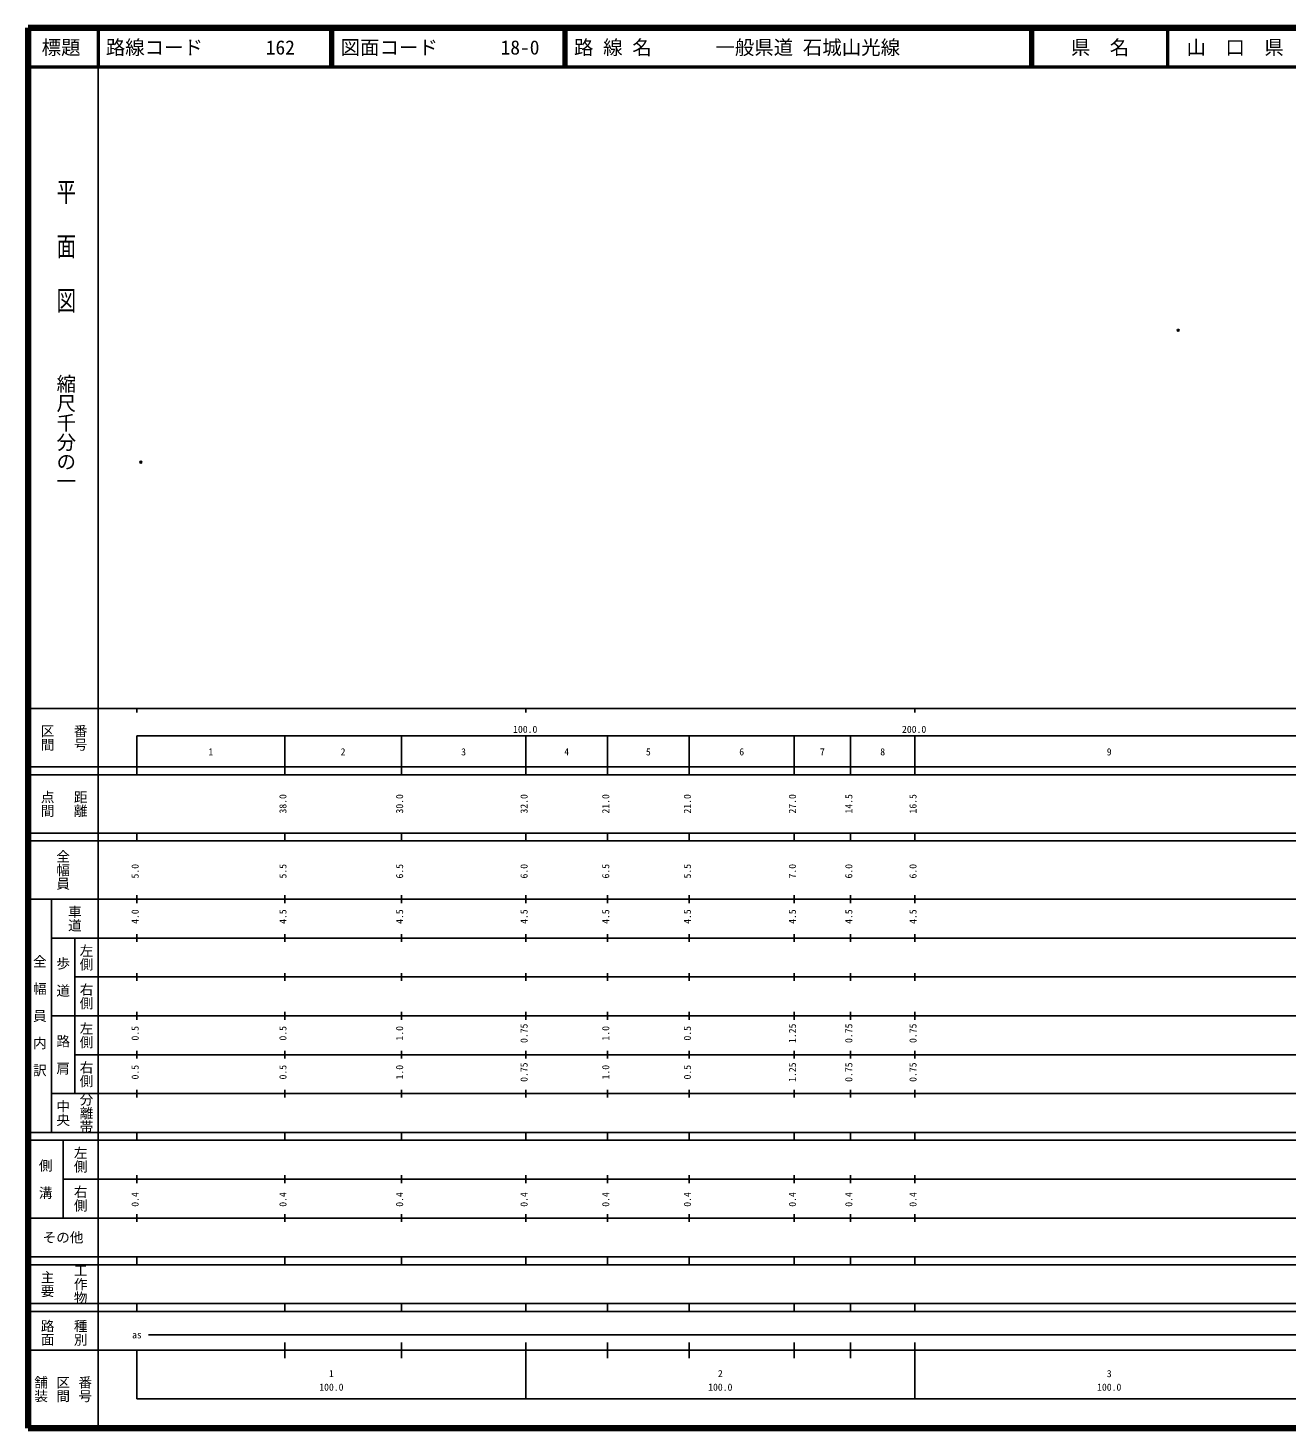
# Model space of a CAD drawing. Units: millimetres on the paper. Extents: x 40 to 680, y 20 to 380.
# Drawn here: x 40 to 363.7, y 20 to 380 of the extents above; entities that cross this region are included whole.
import ezdxf
from ezdxf.enums import TextEntityAlignment as Align

# ---------------------------------------------------------------- set-up
doc = ezdxf.new("R2010")
doc.units = ezdxf.units.MM
doc.header["$PDMODE"] = 32
doc.header["$PDSIZE"] = 0.5
doc.layers.add('M-OTRS', color=6, linetype='Continuous')
doc.layers.add('M-TTL-TXT', color=7, linetype='Continuous')
for name, color, linetype, lineweight in [('M-TTL', 2, 'Continuous', 140), ('M-TTL-BAND', 7, 'Continuous', 25), ('M-TTL-LINE', 7, 'Continuous', 50)]:
    doc.layers.add(name, color=color, linetype=linetype, lineweight=lineweight)
doc.styles.add('@ＭＳ ゴシック', font='')
doc.styles.add('ＭＳ ゴシック', font='')
doc.styles.get('@ＭＳ ゴシック').set_extended_font_data('@MS Gothic')
doc.styles.get('ＭＳ ゴシック').set_extended_font_data('MS Gothic')

msp = doc.modelspace()

# ---------------------------------------------------------------- linework, layer by layer
at = {"layer": 'M-OTRS'}
for p in [(335.735, 302.263), (69.012, 268.344)]:
    msp.add_point(p, dxfattribs=at)
at = {"layer": 'M-TTL'}
for p, q in [((40, 380), (40, 20)), ((680, 380), (40, 380)), ((40, 20), (680, 20))]:
    msp.add_line(p, q, dxfattribs=at)
at = {"layer": 'M-TTL-BAND'}
for p, q in [((58, 370), (58, 20)), ((40, 205), (579, 205)), ((68, 205), (68, 204)), ((168, 205), (168, 204)), ((268, 205), (268, 204)), ((68, 198), (579, 198)), ((68, 198), (68, 188)), ((106, 188), (106, 198)), ((136, 188), (136, 198)), ((168, 188), (168, 198)), ((189, 188), (189, 198)), ((210, 188), (210, 198)), ((237, 188), (237, 198)), ((251.5, 188), (251.5, 198)), ((268, 188), (268, 198)), ((40, 190), (579, 190)), ((40, 188), (579, 188)), ((40, 173), (579, 173)), ((68, 171), (68, 173)), ((106, 171), (106, 173)), ((136, 171), (136, 173)), ((168, 171), (168, 173)), ((189, 171), (189, 173)), ((210, 171), (210, 173)), ((237, 171), (237, 173)), ((251.5, 171), (251.5, 173)), ((268, 171), (268, 173)), ((40, 171), (579, 171)), ((40, 156), (579, 156)), ((46, 96), (46, 156)), ((68, 155), (68, 157)), ((106, 155), (106, 157)), ((136, 155), (136, 157)), ((168, 155), (168, 157)), ((189, 155), (189, 157)), ((210, 155), (210, 157)), ((237, 155), (237, 157)), ((251.5, 155), (251.5, 157)), ((268, 155), (268, 157)), ((46, 146), (579, 146)), ((52, 146), (52, 106)), ((68, 145), (68, 147)), ((106, 145), (106, 147)), ((136, 145), (136, 147)), ((168, 145), (168, 147)), ((189, 145), (189, 147)), ((210, 145), (210, 147)), ((237, 145), (237, 147)), ((251.5, 145), (251.5, 147)), ((268, 145), (268, 147)), ((68, 135), (68, 137)), ((106, 135), (106, 137)), ((136, 135), (136, 137)), ((168, 135), (168, 137)), ((189, 135), (189, 137)), ((210, 135), (210, 137)), ((237, 135), (237, 137)), ((251.5, 135), (251.5, 137)), ((268, 135), (268, 137)), ((52, 136), (579, 136)), ((46, 126), (579, 126)), ((68, 125), (68, 127)), ((106, 125), (106, 127)), ((136, 125), (136, 127)), ((168, 125), (168, 127)), ((189, 125), (189, 127)), ((210, 125), (210, 127)), ((237, 125), (237, 127)), ((251.5, 125), (251.5, 127)), ((268, 125), (268, 127)), ((52, 116), (579, 116)), ((68, 115), (68, 117)), ((106, 115), (106, 117)), ((136, 115), (136, 117)), ((168, 115), (168, 117)), ((189, 115), (189, 117)), ((210, 115), (210, 117)), ((237, 115), (237, 117)), ((251.5, 115), (251.5, 117)), ((268, 115), (268, 117)), ((46, 106), (579, 106)), ((68, 105), (68, 107)), ((106, 105), (106, 107)), ((136, 105), (136, 107)), ((168, 105), (168, 107)), ((189, 105), (189, 107)), ((210, 105), (210, 107)), ((237, 105), (237, 107)), ((251.5, 105), (251.5, 107)), ((268, 105), (268, 107)), ((40, 96), (579, 96)), ((40, 94), (579, 94)), ((49, 94), (49, 74)), ((68, 94), (68, 96)), ((106, 94), (106, 96)), ((136, 94), (136, 96)), ((168, 94), (168, 96)), ((189, 94), (189, 96)), ((210, 94), (210, 96)), ((237, 94), (237, 96)), ((251.5, 94), (251.5, 96)), ((268, 94), (268, 96)), ((49, 84), (579, 84)), ((68, 83), (68, 85)), ((106, 83), (106, 85)), ((136, 83), (136, 85)), ((168, 83), (168, 85)), ((189, 83), (189, 85)), ((210, 83), (210, 85)), ((237, 83), (237, 85)), ((251.5, 83), (251.5, 85)), ((268, 83), (268, 85)), ((40, 74), (579, 74)), ((68, 73), (68, 75)), ((106, 73), (106, 75)), ((136, 73), (136, 75)), ((168, 73), (168, 75)), ((189, 73), (189, 75)), ((210, 73), (210, 75)), ((237, 73), (237, 75)), ((251.5, 73), (251.5, 75)), ((268, 73), (268, 75)), ((40, 64), (579, 64)), ((40, 62), (579, 62)), ((68, 62), (68, 64)), ((106, 62), (106, 64)), ((136, 62), (136, 64)), ((168, 62), (168, 64)), ((189, 62), (189, 64)), ((210, 62), (210, 64)), ((237, 62), (237, 64)), ((251.5, 62), (251.5, 64)), ((268, 62), (268, 64)), ((40, 52), (579, 52)), ((68, 50), (68, 52)), ((106, 50), (106, 52)), ((136, 50), (136, 52)), ((168, 50), (168, 52)), ((189, 50), (189, 52)), ((210, 50), (210, 52)), ((237, 50), (237, 52)), ((251.5, 50), (251.5, 52)), ((268, 50), (268, 52)), ((40, 50), (579, 50)), ((71, 44), (565, 44)), ((40, 40), (579, 40)), ((68, 40), (68, 27.5)), ((106, 38), (106, 42)), ((136, 38), (136, 42)), ((168, 27.5), (168, 42)), ((189, 38), (189, 42)), ((210, 38), (210, 42)), ((237, 38), (237, 42)), ((251.5, 38), (251.5, 42)), ((268, 27.5), (268, 42)), ((68, 27.5), (579, 27.5))]:
    msp.add_line(p, q, dxfattribs=at)
at = {"layer": 'M-TTL-LINE'}
for p, q in [((58, 380), (58, 370)), ((117.75, 380), (117.75, 370)), ((118.25, 380), (118.25, 370)), ((177.75, 380), (177.75, 370)), ((178.25, 380), (178.25, 370)), ((297.75, 380), (297.75, 370)), ((298.25, 380), (298.25, 370)), ((333, 380), (333, 370)), ((40, 370), (680, 370))]:
    msp.add_line(p, q, dxfattribs=at)

# ---------------------------------------------------------------- texts
at = {"layer": 'M-TTL-BAND', "style": '@ＭＳ ゴシック', "width": 1.4}
msp.add_text('平  面  図', height=3.666, rotation=270, dxfattribs=at).set_placement((49.777, 306.475), align=Align.MIDDLE_RIGHT)
at = {"layer": 'M-TTL-BAND', "style": '@ＭＳ ゴシック'}
msp.add_text('縮尺千分の一', height=3.666, rotation=270, dxfattribs=at).set_placement((49.777, 261.03), align=Align.MIDDLE_RIGHT)
for s, p in [('区間', (45, 197.5)), ('番号', (53.5, 197.5)), ('点間', (45, 180.5)), ('距離', (53.5, 180.5)), ('全幅員', (49, 163.5)), ('車道', (52, 151)), ('左側', (55, 141)), ('全\u3000幅\u3000員\u3000内\u3000訳', (43, 126)), ('歩\u3000道', (49, 136)), ('右側', (55, 131)), ('左側', (55, 121)), ('路\u3000肩', (49, 116)), ('右側', (55, 111)), ('分離帯', (55, 101)), ('中央', (49, 101)), ('左側', (53.5, 89)), ('側\u3000溝', (44.5, 84)), ('右側', (53.5, 79)), ('工作物', (53.5, 57)), ('主要', (45, 57)), ('路面', (45, 44.5)), ('種別', (53.5, 44.5)), ('舗装', (43.333, 30)), ('区間', (49, 30)), ('番号', (54.667, 30))]:
    msp.add_text(s, height=2.566, rotation=270, dxfattribs=at).set_placement(p, align=Align.MIDDLE_CENTER)
at = {"layer": 'M-TTL-BAND', "style": 'ＭＳ ゴシック'}
for s, p in [('100.0', (167.844, 198.195)), ('200.0', (267.844, 198.195)), ('1', (87, 192.405)), ('2', (121, 192.405)), ('3', (152, 192.405)), ('4', (178.5, 192.405)), ('5', (199.5, 192.405)), ('6', (223.5, 192.405)), ('7', (244.25, 192.405)), ('8', (259.75, 192.405)), ('9', (318, 192.405)), ('as', (68, 42.5)), ('1', (118, 32.523)), ('2', (218, 32.523)), ('3', (318, 32.523)), ('100.0', (118, 29.033)), ('100.0', (218, 29.033)), ('100.0', (318, 29.033))]:
    msp.add_text(s, height=1.833, dxfattribs=at).set_placement(p, align=Align.BOTTOM_CENTER)
for s, p in [('38.0', (107, 180.5)), ('30.0', (137, 180.5)), ('32.0', (169, 180.5)), ('21.0', (190, 180.5)), ('21.0', (211, 180.5)), ('27.0', (238, 180.5)), ('14.5', (252.5, 180.5)), ('16.5', (269, 180.5)), ('5.0', (69, 163.174)), ('5.5', (107, 163.174)), ('6.5', (137, 163.174)), ('6.0', (169, 163.174)), ('6.5', (190, 163.174)), ('5.5', (211, 163.174)), ('7.0', (238, 163.174)), ('6.0', (252.5, 163.174)), ('6.0', (269, 163.174)), ('4.0', (69, 151.5)), ('4.5', (107, 151.5)), ('4.5', (137, 151.5)), ('4.5', (169, 151.5)), ('4.5', (190, 151.5)), ('4.5', (211, 151.5)), ('4.5', (238, 151.5)), ('4.5', (252.5, 151.5)), ('4.5', (269, 151.5)), ('0.5', (69, 121.5)), ('0.5', (107, 121.5)), ('1.0', (137, 121.5)), ('0.75', (169, 121.5)), ('1.0', (190, 121.5)), ('0.5', (211, 121.5)), ('1.25', (238, 121.5)), ('0.75', (252.5, 121.5)), ('0.75', (269, 121.5)), ('0.5', (69, 111.5)), ('0.5', (107, 111.5)), ('1.0', (137, 111.5)), ('0.75', (169, 111.5)), ('1.0', (190, 111.5)), ('0.5', (211, 111.5)), ('1.25', (238, 111.5)), ('0.75', (252.5, 111.5)), ('0.75', (269, 111.5)), ('0.4', (69, 78.764)), ('0.4', (107, 78.764)), ('0.4', (137, 78.764)), ('0.4', (169, 78.764)), ('0.4', (190, 78.764)), ('0.4', (211, 78.764)), ('0.4', (238, 78.764)), ('0.4', (252.5, 78.764)), ('0.4', (269, 78.764))]:
    msp.add_text(s, height=1.833, rotation=90, dxfattribs=at).set_placement(p, align=Align.BOTTOM_CENTER)
msp.add_text('その他', height=2.566, dxfattribs=at).set_placement((49, 69), align=Align.MIDDLE_CENTER)
at = {"layer": 'M-TTL-TXT', "style": 'ＭＳ ゴシック'}
for s, p in [('標題', (48.5, 375)), ('県\u3000名', (315.625, 375)), ('山\u3000口\u3000県', (350.375, 375))]:
    msp.add_text(s, height=3.666, dxfattribs=at).set_placement(p, align=Align.MIDDLE_CENTER)
for s, p in [('路線コード', (60, 375)), ('162', (101.142, 375)), ('図面コード', (120.38, 375)), ('18-0', (161.521, 375)), ('路 線 名', (180.38, 375)), ('一般県道 石城山光線', (216.734, 375))]:
    msp.add_text(s, height=3.666, dxfattribs=at).set_placement(p, align=Align.MIDDLE_LEFT)

doc.saveas('drawing.dxf')
